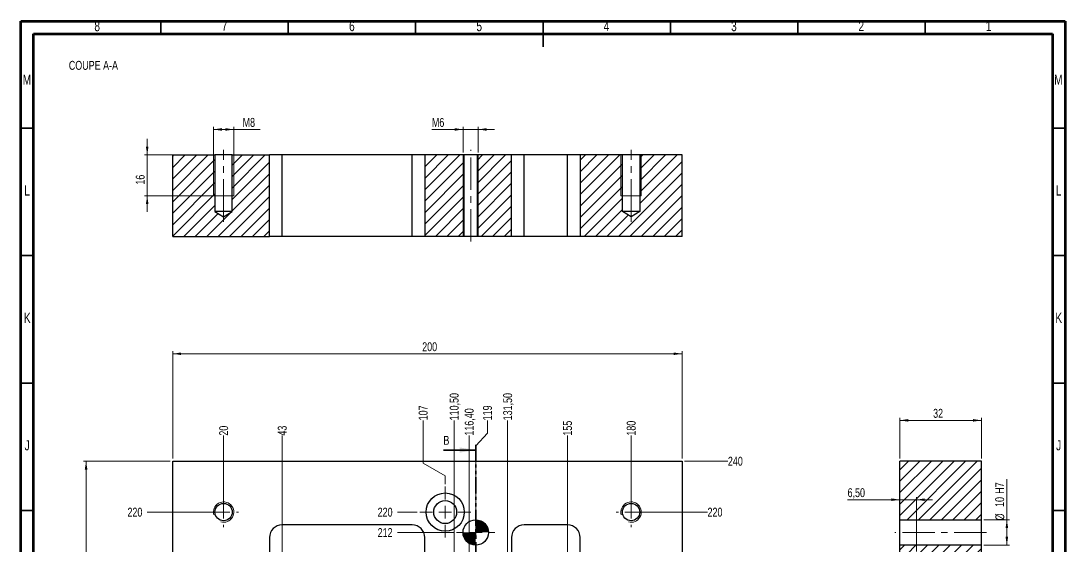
# Model space of a CAD drawing. Header units: millimetres. Extents: x 5 to 415, y 5 to 589.
# Drawn here: x 5 to 415, y 383 to 589.1 of the extents above; entities that cross this region are included whole.
import ezdxf

# ---------------------------------------------------------------- set-up
doc = ezdxf.new("R2010")
doc.units = ezdxf.units.MM
doc.linetypes.add('CENTERX2', pattern=[20.32, 12.7, -2.54, 2.54, -2.54])
doc.linetypes.add('PHANTOM', pattern=[12.7, 6.35, -1.27, 1.27, -1.27, 1.27, -1.27])
doc.styles.add('SLDTEXTSTYLE0', font='TXT', dxfattribs={"width": 0.75})
doc.dimstyles.new('SLDDIMSTYLE1', dxfattribs={"dimtxt": 3.5, "dimasz": 3.302, "dimexe": 0, "dimexo": 0.0625, "dimgap": 0.875, "dimtad": 0, "dimtih": 1, "dimtoh": 1, "dimrnd": 1e-09, "dimzin": 12, "dimdsep": 46, "dimtxsty": 'SLDTEXTSTYLE0', "dimblk1": 'NONE', "dimblk2": 'NONE', "dimsah": 1, "dimcen": 0.09, "dimadec": 0, "dimazin": 3, "dimtfac": 1, "dimtofl": 0, "dimtmove": 0, "dimatfit": 3, "dimldrblk": 'NONE', "dimfxl": 1, "dimfrac": 2, "dimtolj": 1, "dimtzin": 12, "dimarcsym": 0})
doc.dimstyles.new('SLDDIMSTYLE3', dxfattribs={"dimtxt": 3.5, "dimasz": 3.302, "dimexe": 0, "dimexo": 0.0625, "dimgap": 0.875, "dimtad": 1, "dimrnd": 1e-09, "dimzin": 12, "dimdsep": 46, "dimtxsty": 'SLDTEXTSTYLE0', "dimsah": 1, "dimcen": 0.09, "dimadec": 0, "dimazin": 3, "dimtfac": 1, "dimtofl": 0, "dimtmove": 0, "dimatfit": 3, "dimfxl": 1, "dimfrac": 2, "dimtolj": 1, "dimtzin": 12, "dimarcsym": 0})
doc.dimstyles.new('SLDDIMSTYLE5', dxfattribs={"dimtxt": 3.5, "dimasz": 3.302, "dimexe": 0, "dimexo": 0.0625, "dimgap": 0.875, "dimtad": 1, "dimrnd": 1e-09, "dimzin": 12, "dimdsep": 46, "dimtxsty": 'SLDTEXTSTYLE0', "dimsah": 1, "dimcen": 0.09, "dimadec": 0, "dimazin": 3, "dimtfac": 1, "dimtmove": 0, "dimatfit": 0, "dimfxl": 1, "dimfrac": 2, "dimtolj": 1, "dimtzin": 12, "dimarcsym": 0})

# ---------------------------------------------------------------- blocks, each defined once
blk = doc.blocks.new('_D_16')
at = {"color": 7, "linetype": 'Continuous', "lineweight": 18}
blk.add_line((175.1, 388.36), (152.84, 388.36), dxfattribs=at)
at = {"color": 7, "linetype": 'Continuous', "lineweight": 18, "insert": (145.08, 390.09), "char_height": 3.5, "attachment_point": 1, "style": 'SLDTEXTSTYLE0'}
blk.add_mtext('212', dxfattribs=at)
blk = doc.blocks.new('_None')
blk = doc.blocks.new('_D_17')
at = {"color": 7, "linetype": 'Continuous', "lineweight": 18}
blk.add_line((160.6, 396.36), (152.84, 396.36), dxfattribs=at)
at = {"color": 7, "linetype": 'Continuous', "lineweight": 18, "insert": (145.08, 398.09), "char_height": 3.5, "attachment_point": 1, "style": 'SLDTEXTSTYLE0'}
blk.add_mtext('220', dxfattribs=at)
blk = doc.blocks.new('_D_18')
at = {"color": 7, "linetype": 'Continuous', "lineweight": 18}
blk.add_line((83.6, 396.36), (54.6, 396.36), dxfattribs=at)
at = {"color": 7, "linetype": 'Continuous', "lineweight": 18, "insert": (46.84, 398.09), "char_height": 3.5, "attachment_point": 1, "style": 'SLDTEXTSTYLE0'}
blk.add_mtext('220', dxfattribs=at)
blk = doc.blocks.new('_D_19')
at = {"color": 7, "linetype": 'Continuous', "lineweight": 18}
blk.add_line((245.6, 396.36), (274.6, 396.36), dxfattribs=at)
at = {"color": 7, "linetype": 'Continuous', "lineweight": 18, "insert": (274.6, 398.09), "char_height": 3.5, "attachment_point": 1, "style": 'SLDTEXTSTYLE0'}
blk.add_mtext('220', dxfattribs=at)
blk = doc.blocks.new('_D_20')
at = {"color": 7, "linetype": 'Continuous', "lineweight": 18}
blk.add_line((265.6, 416.36), (282.59, 416.36), dxfattribs=at)
at = {"color": 7, "linetype": 'Continuous', "lineweight": 18, "insert": (282.59, 418.09), "char_height": 3.5, "attachment_point": 1, "style": 'SLDTEXTSTYLE0'}
blk.add_mtext('240', dxfattribs=at)
blk = doc.blocks.new('_D_27')
at = {"color": 7, "linetype": 'Continuous', "lineweight": 18}
blk.add_line((84.6, 397.36), (84.6, 426.36), dxfattribs=at)
at = {"color": 7, "linetype": 'Continuous', "lineweight": 18, "insert": (82.87, 426.36), "char_height": 3.5, "attachment_point": 1, "rotation": 90, "style": 'SLDTEXTSTYLE0'}
blk.add_mtext('20', dxfattribs=at)
blk = doc.blocks.new('_D_29')
at = {"color": 7, "linetype": 'Continuous', "lineweight": 18}
blk.add_line((107.6, 366.36), (107.6, 426.36), dxfattribs=at)
at = {"color": 7, "linetype": 'Continuous', "lineweight": 18, "insert": (105.87, 426.36), "char_height": 3.5, "attachment_point": 1, "rotation": 90, "style": 'SLDTEXTSTYLE0'}
blk.add_mtext('43', dxfattribs=at)
blk = doc.blocks.new('_D_30')
at = {"color": 7, "linetype": 'Continuous', "lineweight": 18}
for p, q in [((162.93, 415.55), (162.93, 432.36)), ((162.93, 415.55), (171.6, 410.55)), ((171.6, 410.55), (171.6, 407.36))]:
    blk.add_line(p, q, dxfattribs=at)
at = {"color": 7, "linetype": 'Continuous', "lineweight": 18, "insert": (161.19, 432.36), "char_height": 3.5, "attachment_point": 1, "rotation": 90, "style": 'SLDTEXTSTYLE0'}
blk.add_mtext('107', dxfattribs=at)
blk = doc.blocks.new('_D_33')
at = {"color": 7, "linetype": 'Continuous', "lineweight": 18}
blk.add_line((175.1, 377.86), (175.1, 432.36), dxfattribs=at)
at = {"color": 7, "linetype": 'Continuous', "lineweight": 18, "insert": (173.37, 432.36), "char_height": 3.5, "attachment_point": 1, "rotation": 90, "style": 'SLDTEXTSTYLE0'}
blk.add_mtext('110,50', dxfattribs=at)
blk = doc.blocks.new('_D_34')
at = {"color": 7, "linetype": 'Continuous', "lineweight": 18}
blk.add_line((181, 371.36), (181, 426.36), dxfattribs=at)
at = {"color": 7, "linetype": 'Continuous', "lineweight": 18, "insert": (179.27, 426.36), "char_height": 3.5, "attachment_point": 1, "rotation": 90, "style": 'SLDTEXTSTYLE0'}
blk.add_mtext('116,40', dxfattribs=at)
blk = doc.blocks.new('_D_38')
at = {"color": 7, "linetype": 'Continuous', "lineweight": 18}
for p, q in [((188.17, 427.36), (188.17, 432.36)), ((188.17, 427.36), (183.6, 422.36)), ((183.6, 422.36), (183.6, 396.86))]:
    blk.add_line(p, q, dxfattribs=at)
at = {"color": 7, "linetype": 'Continuous', "lineweight": 18, "insert": (186.44, 432.36), "char_height": 3.5, "attachment_point": 1, "rotation": 90, "style": 'SLDTEXTSTYLE0'}
blk.add_mtext('119', dxfattribs=at)
blk = doc.blocks.new('_D_39')
at = {"color": 7, "linetype": 'Continuous', "lineweight": 18}
blk.add_line((196.1, 377.86), (196.1, 432.36), dxfattribs=at)
at = {"color": 7, "linetype": 'Continuous', "lineweight": 18, "insert": (194.37, 432.36), "char_height": 3.5, "attachment_point": 1, "rotation": 90, "style": 'SLDTEXTSTYLE0'}
blk.add_mtext('131,50', dxfattribs=at)
blk = doc.blocks.new('_D_41')
at = {"color": 7, "linetype": 'Continuous', "lineweight": 18}
blk.add_line((219.6, 367.36), (219.6, 426.36), dxfattribs=at)
at = {"color": 7, "linetype": 'Continuous', "lineweight": 18, "insert": (217.87, 426.36), "char_height": 3.5, "attachment_point": 1, "rotation": 90, "style": 'SLDTEXTSTYLE0'}
blk.add_mtext('155', dxfattribs=at)
blk = doc.blocks.new('_D_43')
at = {"color": 7, "linetype": 'Continuous', "lineweight": 18}
blk.add_line((244.6, 397.36), (244.6, 426.36), dxfattribs=at)
at = {"color": 7, "linetype": 'Continuous', "lineweight": 18, "insert": (242.87, 426.36), "char_height": 3.5, "attachment_point": 1, "rotation": 90, "style": 'SLDTEXTSTYLE0'}
blk.add_mtext('180', dxfattribs=at)
blk = doc.blocks.new('_D_45')
at = {"color": 7, "linetype": 'Continuous', "lineweight": 18}
for p, q in [((64.6, 417.36), (64.6, 459.5)), ((264.6, 417.36), (264.6, 459.5)), ((64.6, 458.5), (264.6, 458.5))]:
    blk.add_line(p, q, dxfattribs=at)
for points in [[(64.6, 458.5), (67.9, 457.99), (67.9, 459)], [(264.6, 458.5), (261.3, 459), (261.3, 457.99)]]:
    blk.add_solid(points, dxfattribs=at)
at = {"color": 7, "linetype": 'Continuous', "lineweight": 18, "insert": (162.57, 463.01), "char_height": 3.5, "attachment_point": 1, "style": 'SLDTEXTSTYLE0'}
blk.add_mtext('200', dxfattribs=at)
blk = doc.blocks.new('_D_46')
at = {"color": 7, "linetype": 'Continuous', "lineweight": 18}
for p, q in [((63.6, 416.36), (29.6, 416.36)), ((30.6, 176.36), (30.6, 416.36)), ((63.6, 176.36), (29.6, 176.36))]:
    blk.add_line(p, q, dxfattribs=at)
for points in [[(30.6, 416.36), (30.09, 413.06), (31.11, 413.06)], [(30.6, 176.36), (31.11, 179.66), (30.09, 179.66)]]:
    blk.add_solid(points, dxfattribs=at)
at = {"color": 7, "linetype": 'Continuous', "lineweight": 18, "insert": (26.09, 295.87), "char_height": 3.5, "attachment_point": 1, "rotation": 90, "style": 'SLDTEXTSTYLE0'}
blk.add_mtext('240', dxfattribs=at)
blk = doc.blocks.new('SW_CENTERMARKSYMBOL_2')
at = {"color": 0, "linetype": 'Continuous', "lineweight": 0}
for p, q in [((0, 5), (0, 5.9)), ((-5, 0), (-5.9, 0)), ((0, 0), (-2.5, 0)), ((0, 0), (0, 2.5)), ((0, 0), (0, -2.5)), ((0, 0), (2.5, 0)), ((5, 0), (5.9, 0)), ((0, -5), (0, -5.9))]:
    blk.add_line(p, q, dxfattribs=at)
blk = doc.blocks.new('SW_CENTERMARKSYMBOL_3')
at = {"color": 0, "linetype": 'Continuous', "lineweight": 0}
for p, q in [((0, 5), (0, 5.9)), ((-5, 0), (-5.9, 0)), ((0, 0), (-2.5, 0)), ((0, 0), (0, 2.5)), ((0, 0), (0, -2.5)), ((0, 0), (2.5, 0)), ((5, 0), (5.9, 0)), ((0, -5), (0, -5.9))]:
    blk.add_line(p, q, dxfattribs=at)
blk = doc.blocks.new('SW_CENTERMARKSYMBOL_6')
at = {"color": 0, "linetype": 'Continuous', "lineweight": 0}
for p, q in [((0, 5), (0, 10)), ((-5, 0), (-10, 0)), ((0, 0), (-2.5, 0)), ((0, 0), (0, 2.5)), ((0, 0), (0, -2.5)), ((0, 0), (2.5, 0)), ((5, 0), (10, 0)), ((0, -5), (0, -10))]:
    blk.add_line(p, q, dxfattribs=at)
blk = doc.blocks.new('SW_CENTERMARKSYMBOL_8')
at = {"color": 0, "linetype": 'Continuous', "lineweight": 0}
for p, q in [((0, 5), (0, 7.5)), ((-5, 0), (-7.5, 0)), ((0, 0), (-2.5, 0)), ((0, 0), (0, 2.5)), ((0, 0), (0, -2.5)), ((0, 0), (2.5, 0)), ((5, 0), (7.5, 0)), ((0, -5), (0, -7.5))]:
    blk.add_line(p, q, dxfattribs=at)
blk = doc.blocks.new('SW_DOWELSYMBOL_0')
at = {"linetype": 'Continuous', "lineweight": 0}
h = blk.add_hatch(color=0, dxfattribs=at)
edge = h.paths.add_edge_path(flags=0)
edge.add_arc((0, 0), 5, 0, 90)
edge.add_line((0, 5), (0, 0))
edge.add_line((0, 0), (5, 0))
h = blk.add_hatch(color=0, dxfattribs=at)
edge = h.paths.add_edge_path(flags=0)
edge.add_arc((0, 0), 5, 180, 270)
edge.add_line((0, -5), (0, 0))
edge.add_line((0, 0), (-5, 0))
at = {"color": 0, "linetype": 'Continuous', "lineweight": 0}
blk.add_circle((0, 0), 5, dxfattribs=at)
blk = doc.blocks.new('_D_48')
at = {"color": 7, "linetype": 'Continuous', "lineweight": 18}
for p, q in [((80.6, 521.52), (80.6, 547.52)), ((80.6, 546.52), (88.6, 546.52)), ((88.6, 521.52), (88.6, 547.52)), ((88.6, 546.52), (98.93, 546.52))]:
    blk.add_line(p, q, dxfattribs=at)
for points in [[(80.6, 546.52), (83.9, 546.01), (83.9, 547.03)], [(88.6, 546.52), (85.3, 547.03), (85.3, 546.01)]]:
    blk.add_solid(points, dxfattribs=at)
at = {"color": 7, "linetype": 'Continuous', "lineweight": 18, "insert": (92.06, 551.03), "char_height": 3.5, "attachment_point": 1, "style": 'SLDTEXTSTYLE0'}
blk.add_mtext('M8', dxfattribs=at)
blk = doc.blocks.new('_D_49')
at = {"color": 7, "linetype": 'Continuous', "lineweight": 18}
for p, q in [((54.6, 536.52), (54.6, 542.87)), ((87.6, 536.52), (53.6, 536.52)), ((54.6, 536.52), (54.6, 520.52)), ((87.6, 520.52), (53.6, 520.52)), ((54.6, 520.52), (54.6, 514.17))]:
    blk.add_line(p, q, dxfattribs=at)
for points in [[(54.6, 536.52), (55.11, 539.82), (54.09, 539.82)], [(54.6, 520.52), (54.09, 517.22), (55.11, 517.22)]]:
    blk.add_solid(points, dxfattribs=at)
at = {"color": 7, "linetype": 'Continuous', "lineweight": 18, "insert": (50.09, 524.86), "char_height": 3.5, "attachment_point": 1, "rotation": 90, "style": 'SLDTEXTSTYLE0'}
blk.add_mtext('16', dxfattribs=at)
blk = doc.blocks.new('_D_50')
at = {"color": 7, "linetype": 'Continuous', "lineweight": 18}
for p, q in [((178.6, 546.52), (166.38, 546.52)), ((178.6, 537.52), (178.6, 547.52)), ((184.6, 546.52), (178.6, 546.52)), ((184.6, 537.52), (184.6, 547.52)), ((184.6, 546.52), (190.95, 546.52))]:
    blk.add_line(p, q, dxfattribs=at)
for points in [[(178.6, 546.52), (175.3, 547.03), (175.3, 546.01)], [(184.6, 546.52), (187.9, 546.01), (187.9, 547.03)]]:
    blk.add_solid(points, dxfattribs=at)
at = {"color": 7, "linetype": 'Continuous', "lineweight": 18, "insert": (166.38, 551.03), "char_height": 3.5, "attachment_point": 1, "style": 'SLDTEXTSTYLE0'}
blk.add_mtext('M6', dxfattribs=at)
blk = doc.blocks.new('_D_51')
at = {"color": 7, "linetype": 'Continuous', "lineweight": 18}
for p, q in [((392.12, 393.36), (392.12, 409.34)), ((383.12, 393.36), (393.12, 393.36)), ((392.12, 393.36), (392.12, 383.36)), ((383.12, 383.36), (393.12, 383.36))]:
    blk.add_line(p, q, dxfattribs=at)
for points in [[(392.12, 393.36), (391.61, 390.06), (392.63, 390.06)], [(392.12, 383.36), (392.63, 386.66), (391.61, 386.66)]]:
    blk.add_solid(points, dxfattribs=at)
at = {"color": 7, "linetype": 'Continuous', "lineweight": 18, "char_height": 3.5, "attachment_point": 1, "rotation": 90, "style": 'SLDTEXTSTYLE0'}
for s, insert in [('H7', (387.55, 403.56)), ('10', (387.55, 398.39)), ('%%c', (387.61, 393.11))]:
    blk.add_mtext(s, dxfattribs=dict(at, insert=insert))
blk = doc.blocks.new('_D_52')
at = {"color": 7, "linetype": 'Continuous', "lineweight": 18}
for p, q in [((350.12, 380.86), (350.12, 402.23)), ((356.62, 380.86), (356.62, 402.23)), ((350.12, 401.23), (329.59, 401.23)), ((350.12, 401.23), (356.62, 401.23)), ((356.62, 401.23), (362.97, 401.23))]:
    blk.add_line(p, q, dxfattribs=at)
for points in [[(350.12, 401.23), (346.82, 401.73), (346.82, 400.72)], [(356.62, 401.23), (359.92, 400.72), (359.92, 401.73)]]:
    blk.add_solid(points, dxfattribs=at)
at = {"color": 7, "linetype": 'Continuous', "lineweight": 18, "insert": (329.59, 405.74), "char_height": 3.5, "attachment_point": 1, "style": 'SLDTEXTSTYLE0'}
blk.add_mtext('6,50', dxfattribs=at)
blk = doc.blocks.new('_D_57')
at = {"color": 7, "linetype": 'Continuous', "lineweight": 18}
for p, q in [((350.12, 417.36), (350.12, 433.36)), ((382.12, 432.36), (350.12, 432.36)), ((382.12, 417.36), (382.12, 433.36))]:
    blk.add_line(p, q, dxfattribs=at)
for points in [[(350.12, 432.36), (353.42, 431.85), (353.42, 432.87)], [(382.12, 432.36), (378.82, 432.87), (378.82, 431.85)]]:
    blk.add_solid(points, dxfattribs=at)
at = {"color": 7, "linetype": 'Continuous', "lineweight": 18, "insert": (363.17, 436.87), "char_height": 3.5, "attachment_point": 1, "style": 'SLDTEXTSTYLE0'}
blk.add_mtext('32', dxfattribs=at)

msp = doc.modelspace()

# ---------------------------------------------------------------- hatches: boundary and pattern name
at = {"linetype": 'Continuous', "lineweight": 18}
h = msp.add_hatch(dxfattribs=at)
h.set_pattern_fill('ANSI31', style=0)
h.paths.add_polyline_path([(64.6, 536.52), (64.6, 504.52), (102.6, 504.52), (102.6, 536.52), (88, 536.52), (88, 514.27), (84.6, 512.227), (81.2, 514.27), (81.2, 536.52)], flags=0)
h = msp.add_hatch(dxfattribs=at)
h.set_pattern_fill('ANSI31', style=0)
h.paths.add_polyline_path([(163.6, 504.52), (179.1, 504.52), (179.1, 536.52), (163.6, 536.52)], flags=0)
h = msp.add_hatch(dxfattribs=at)
h.set_pattern_fill('ANSI31', style=0)
h.paths.add_polyline_path([(184.1, 504.52), (197.6, 504.52), (197.6, 536.52), (184.1, 536.52)], flags=0)
h = msp.add_hatch(dxfattribs=at)
h.set_pattern_fill('ANSI31', style=0)
h.paths.add_polyline_path([(224.6, 504.52), (264.6, 504.52), (264.6, 536.52), (248, 536.52), (248, 514.27), (244.6, 512.227), (241.2, 514.27), (241.2, 536.52), (224.6, 536.52)], flags=0)
h = msp.add_hatch(dxfattribs=at)
h.set_pattern_fill('ANSI31', style=0)
h.paths.add_polyline_path([(350.119, 393.361), (382.119, 393.361), (382.119, 416.361), (350.119, 416.361)], flags=0)
h = msp.add_hatch(dxfattribs=at)
h.set_pattern_fill('ANSI31', style=0)
h.paths.add_polyline_path([(356.619, 379.861), (356.619, 372.461), (382.119, 372.461), (382.119, 383.361), (350.119, 383.361), (350.119, 379.861)], flags=0)

# ---------------------------------------------------------------- linework, layer by layer
at = {"color": 7, "linetype": 'Continuous', "lineweight": 70}
for p, q in [((5, 5), (5, 589)), ((5, 589), (415, 589)), ((415, 589), (415, 5)), ((10, 10), (10, 584)), ((10, 584), (410, 584)), ((410, 584), (410, 10))]:
    msp.add_line(p, q, dxfattribs=at)
at = {"color": 7, "linetype": 'Continuous', "lineweight": 35}
for p, q in [((60, 584), (60, 589)), ((110, 584), (110, 589)), ((160, 584), (160, 589)), ((210, 589.001), (210, 578.999)), ((210, 584), (210, 589)), ((260, 584), (260, 589)), ((310, 584), (310, 589)), ((360, 584), (360, 589)), ((10, 547), (5, 547)), ((410, 547), (415, 547)), ((10, 497), (5, 497)), ((410, 497), (415, 497)), ((10, 447), (5, 447)), ((410, 447), (415, 447)), ((170.9, 420.715), (183.6, 420.715)), ((10, 397), (5, 397)), ((410, 397), (415, 397))]:
    msp.add_line(p, q, dxfattribs=at)
at = {"color": 7, "linetype": 'CENTERX2', "lineweight": 18}
for p, q in [((84.6, 514.27), (84.6, 538.52)), ((181.6, 502.52), (181.6, 538.52)), ((244.6, 514.27), (244.6, 538.52)), ((84.6, 514.27), (84.6, 510.227)), ((244.6, 514.27), (244.6, 510.227)), ((384.119, 388.361), (348.119, 388.361))]:
    msp.add_line(p, q, dxfattribs=at)
at = {"color": 7, "linetype": 'Continuous', "lineweight": 25}
for p, q in [((64.6, 536.52), (81.2, 536.52)), ((64.6, 504.52), (64.6, 536.52)), ((81.2, 536.52), (81.2, 514.27)), ((88, 536.52), (81.2, 536.52)), ((88, 514.27), (88, 536.52)), ((88, 536.52), (102.6, 536.52)), ((102.6, 504.52), (102.6, 536.52)), ((107.6, 536.52), (102.6, 536.52)), ((107.6, 504.52), (107.6, 536.52)), ((158.6, 536.52), (107.6, 536.52)), ((158.6, 504.52), (158.6, 536.52)), ((163.6, 536.52), (158.6, 536.52)), ((163.6, 536.52), (163.6, 504.52)), ((179.1, 536.52), (163.6, 536.52)), ((179.1, 504.52), (179.1, 536.52)), ((184.1, 536.52), (179.1, 536.52)), ((184.1, 536.52), (184.1, 504.52)), ((197.6, 536.52), (184.1, 536.52)), ((197.6, 504.52), (197.6, 536.52)), ((202.6, 536.52), (197.6, 536.52)), ((202.6, 504.52), (202.6, 536.52)), ((219.6, 536.52), (202.6, 536.52)), ((219.6, 504.52), (219.6, 536.52)), ((224.6, 536.52), (219.6, 536.52)), ((224.6, 536.52), (224.6, 504.52)), ((241.2, 536.52), (224.6, 536.52)), ((241.2, 514.27), (241.2, 536.52)), ((248, 536.52), (241.2, 536.52)), ((248, 536.52), (248, 514.27)), ((264.6, 536.52), (248, 536.52)), ((264.6, 504.52), (264.6, 536.52)), ((81.2, 514.27), (84.6, 512.227)), ((88, 514.27), (81.2, 514.27)), ((84.6, 512.227), (88, 514.27)), ((244.6, 512.227), (241.2, 514.27)), ((248, 514.27), (241.2, 514.27)), ((248, 514.27), (244.6, 512.227)), ((64.6, 504.52), (102.6, 504.52)), ((107.6, 504.52), (102.6, 504.52)), ((158.6, 504.52), (107.6, 504.52)), ((163.6, 504.52), (158.6, 504.52)), ((179.1, 504.52), (163.6, 504.52)), ((184.1, 504.52), (179.1, 504.52)), ((197.6, 504.52), (184.1, 504.52)), ((202.6, 504.52), (197.6, 504.52)), ((219.6, 504.52), (202.6, 504.52)), ((224.6, 504.52), (219.6, 504.52)), ((264.6, 504.52), (224.6, 504.52)), ((64.6, 176.361), (64.6, 416.361)), ((64.6, 416.361), (264.6, 416.361)), ((264.6, 416.361), (264.6, 176.361)), ((350.119, 393.361), (350.119, 416.361)), ((382.119, 416.361), (350.119, 416.361)), ((382.119, 393.361), (382.119, 416.361)), ((158.6, 391.361), (107.6, 391.361)), ((219.6, 391.361), (202.6, 391.361)), ((350.119, 393.361), (382.119, 393.361)), ((350.119, 383.361), (350.119, 393.361)), ((382.119, 383.361), (382.119, 393.361)), ((102.6, 386.361), (102.6, 344.361)), ((163.6, 344.361), (163.6, 386.361)), ((197.6, 386.361), (197.6, 346.361)), ((224.6, 346.361), (224.6, 386.361)), ((382.119, 383.361), (350.119, 383.361)), ((350.119, 379.861), (350.119, 383.361)), ((382.119, 372.461), (382.119, 383.361))]:
    msp.add_line(p, q, dxfattribs=at)
at = {"color": 7, "linetype": 'Continuous', "lineweight": 18}
for p, q in [((80.6, 536.52), (80.6, 520.52)), ((88.6, 536.52), (88.6, 520.52)), ((178.6, 536.52), (178.6, 504.52)), ((184.6, 536.52), (184.6, 504.52)), ((240.6, 536.52), (240.6, 520.52)), ((248.6, 536.52), (248.6, 520.52)), ((80.6, 520.52), (88.6, 520.52)), ((240.6, 520.52), (248.6, 520.52))]:
    msp.add_line(p, q, dxfattribs=at)
at = {"color": 7, "linetype": 'PHANTOM', "lineweight": 35}
msp.add_line((183.6, 422.715), (183.6, 376.98), dxfattribs=at)
at = {"color": 7, "linetype": 'Continuous', "lineweight": 25}
for centre, radius in [((171.6, 396.361), 7.5), ((84.6, 396.361), 3.4), ((171.6, 396.361), 4.5), ((244.6, 396.361), 3.4), ((183.6, 388.361), 5)]:
    msp.add_circle(centre, radius, dxfattribs=at)
at = {"color": 7, "linetype": 'Continuous', "lineweight": 18}
for centre in [(84.6, 396.361), (244.6, 396.361)]:
    msp.add_arc(centre, 4, 255, 195, dxfattribs=at)
at = {"color": 7, "linetype": 'Continuous', "lineweight": 25}
for centre, start, end in [((107.6, 386.361), 90, 180), ((158.6, 386.361), 0, 90), ((202.6, 386.361), 90, 180), ((219.6, 386.361), 0, 90)]:
    msp.add_arc(centre, 5, start, end, dxfattribs=at)
at = {"color": 7, "linetype": 'Continuous', "lineweight": 35}
msp.add_solid([(183.6, 420.715), (177.25, 421.731), (177.25, 419.699)], dxfattribs=at)

# ---------------------------------------------------------------- block references
at = {"color": 7, "linetype": 'Continuous', "lineweight": 0}
for name, p in [('SW_CENTERMARKSYMBOL_6', (171.6, 396.361)), ('SW_CENTERMARKSYMBOL_2', (84.6, 396.361)), ('SW_CENTERMARKSYMBOL_3', (244.6, 396.361)), ('SW_CENTERMARKSYMBOL_8', (183.6, 388.361)), ('SW_DOWELSYMBOL_0', (183.6, 388.361))]:
    msp.add_blockref(name, p, dxfattribs=at)

# ---------------------------------------------------------------- texts
at = {"color": 7, "linetype": 'Continuous', "lineweight": 0, "attachment_point": 2, "style": 'SLDTEXTSTYLE0'}
for s, insert, char_height in [('8', (34.96, 589.06), 3.969), ('7', (84.96, 589.06), 3.969), ('6', (134.96, 589.06), 3.969), ('5', (184.96, 589.06), 3.969), ('4', (234.96, 589.06), 3.969), ('3', (284.96, 589.06), 3.969), ('2', (334.96, 589.06), 3.969), ('1', (384.96, 589.06), 3.969), ('COUPE A-A', (33.476, 573.43), 3.5), ('M', (7.362, 568.06), 3.969), ('M', (412.362, 568.06), 3.969), ('L', (7.455, 524.56), 3.969), ('L', (412.455, 524.56), 3.969), ('K', (7.489, 474.56), 3.969), ('K', (412.489, 474.56), 3.969), ('J', (7.465, 424.56), 3.969), ('J', (412.465, 424.56), 3.969)]:
    msp.add_mtext(s, dxfattribs=dict(at, insert=insert, char_height=char_height))
at = {"color": 7, "linetype": 'Continuous', "insert": (170.9, 426.265), "char_height": 3.5, "attachment_point": 1, "style": 'SLDTEXTSTYLE0'}
msp.add_mtext('B', dxfattribs=at)

# ---------------------------------------------------------------- dimensions: what is measured, and where the dimension line sits
at = {"color": 7, "linetype": 'Continuous', "lineweight": 18}
for base, p1, p2, text, dimstyle, picture, middle in [((88.6, 546.52), (80.6, 520.52), (88.6, 520.52), 'M8', 'SLDDIMSTYLE3', '_D_48', (95.497, 546.52)), ((178.6, 546.52), (184.6, 536.52), (178.6, 536.52), 'M6', 'SLDDIMSTYLE5', '_D_50', (169.818, 546.52))]:
    dim = msp.add_linear_dim(base=base, p1=p1, p2=p2, text=text, dimstyle=dimstyle, dxfattribs=at)
    dim.commit()
    dim.dimension.update_dxf_attribs({"geometry": picture, "text_midpoint": middle, "dimtype": 160})
for base, p1, p2, dimstyle, picture, middle in [((54.6, 520.52), (88.6, 536.52), (88.6, 520.52), 'SLDDIMSTYLE5', '_D_49', (54.6, 527.446)), ((30.6, 416.361), (64.6, 176.361), (64.6, 416.361), 'SLDDIMSTYLE3', '_D_46', (30.6, 299.751))]:
    dim = msp.add_linear_dim(base=base, p1=p1, p2=p2, angle=90, dimstyle=dimstyle, dxfattribs=at)
    dim.commit()
    dim.dimension.update_dxf_attribs({"geometry": picture, "text_midpoint": middle, "dimtype": 160})
for base, p1, p2, dimstyle, picture, middle in [((264.6, 458.495), (64.6, 416.361), (264.6, 416.361), 'SLDDIMSTYLE3', '_D_45', (166.445, 458.495)), ((350.119, 432.361), (382.119, 416.361), (350.119, 416.361), 'SLDDIMSTYLE3', '_D_57', (365.755, 432.361)), ((356.619, 401.225), (350.119, 379.861), (356.619, 379.861), 'SLDDIMSTYLE5', '_D_52', (334.119, 401.225))]:
    dim = msp.add_linear_dim(base=base, p1=p1, p2=p2, dimstyle=dimstyle, dxfattribs=at)
    dim.commit()
    dim.dimension.update_dxf_attribs({"geometry": picture, "text_midpoint": middle, "dimtype": 160})
for feature_location, offset, dtype, origin, picture, middle in [((175.1, 376.861), (0, 55.5), 1, (64.6, 176.361), '_D_33', (175.1, 439.473)), ((196.1, 376.861), (0, 55.5), 1, (64.6, 176.361), '_D_39', (196.1, 439.473)), ((181, 370.361), (0, 56), 1, (64.6, 176.361), '_D_34', (181, 433.473)), ((171.6, 406.361), (-8.673, 26), 1, (64.6, 176.361), '_D_30', (162.927, 436.24)), ((183.6, 395.861), (4.572, 36.5), 1, (64.6, 176.361), '_D_38', (188.172, 436.24)), ((219.6, 366.361), (0, 60), 1, (64.6, 176.361), '_D_41', (219.6, 430.24)), ((244.6, 396.361), (0, 30), 1, (64.6, 176.361), '_D_43', (244.6, 430.24)), ((84.6, 396.361), (0, 30), 1, (64.6, 176.361), '_D_27', (84.6, 428.947)), ((107.6, 365.361), (0, 61), 1, (64.6, 176.361), '_D_29', (107.6, 428.947)), ((264.6, 416.361), (17.992, 0), 0, (264.6, 176.361), '_D_20', (286.471, 416.361)), ((84.6, 396.361), (-30, 0), 0, (264.6, 176.361), '_D_18', (50.721, 396.361)), ((161.6, 396.361), (-8.762, 0), 0, (264.6, 176.361), '_D_17', (148.959, 396.361)), ((244.6, 396.361), (30, 0), 0, (264.6, 176.361), '_D_19', (278.479, 396.361)), ((176.1, 388.361), (-23.262, 0), 0, (264.6, 176.361), '_D_16', (148.959, 388.361))]:
    dim = msp.add_ordinate_dim(feature_location=feature_location, offset=offset, dtype=dtype, origin=origin, dimstyle='SLDDIMSTYLE1', dxfattribs=at)
    dim.commit()
    dim.dimension.update_dxf_attribs({"geometry": picture, "text_midpoint": middle})
dim = msp.add_linear_dim(base=(392.119, 383.361), p1=(382.119, 393.361), p2=(382.119, 383.361), angle=90, text='%%c<>H7', dimstyle='SLDDIMSTYLE3', dxfattribs=at)
dim.commit()
dim.dimension.update_dxf_attribs({"geometry": '_D_51', "text_midpoint": (392.119, 401.225), "dimtype": 160})

doc.saveas('drawing.dxf')
